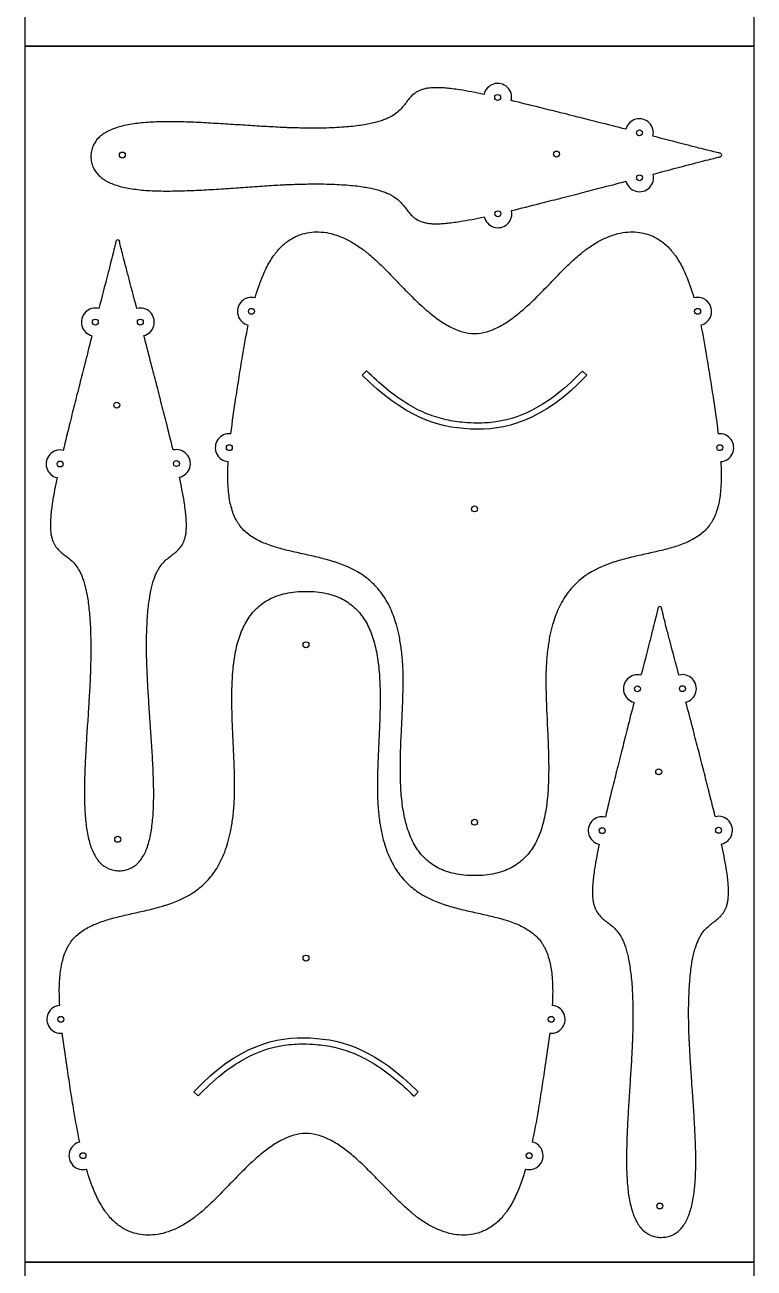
# Model space of a CAD drawing. Header units: inches. Extents: x 132 to 1257, y -131 to 658.
# Drawn here: x 342.8 to 402.8, y 357.7 to 459.9 of the extents above; entities that cross this region are included whole.
import ezdxf

# ---------------------------------------------------------------- set-up
doc = ezdxf.new("R2010")
doc.units = ezdxf.units.IN
doc.header["$MEASUREMENT"] = 0
doc.layers.add('Default', color=7, linetype='Continuous', true_color=0x000000)

msp = doc.modelspace()

# ---------------------------------------------------------------- linework, layer by layer
for p, q in [((370.89, 431.45), (370.53, 431.09)), ((388.65, 431.44), (389.02, 431.09)), ((357.03, 371.82), (356.67, 372.17)), ((374.8, 371.81), (375.15, 372.17))]:
    msp.add_line(p, q)
for centre in [(381.68, 453.95), (393.34, 451.04), (350.8, 449.21), (386.52, 449.29), (393.35, 447.34), (381.7, 444.38), (348.58, 435.47), (352.28, 435.47), (361.42, 436.35), (398.13, 436.35), (350.34, 428.64), (359.6, 425.14), (399.95, 425.14), (345.68, 423.8), (355.25, 423.83), (379.78, 420.1), (365.91, 408.93), (393.18, 405.31), (396.88, 405.32), (394.93, 398.48), (379.78, 394.33), (390.28, 393.64), (399.85, 393.67), (350.42, 392.93), (365.91, 383.16), (345.74, 378.12), (386.08, 378.12), (347.56, 366.91), (384.27, 366.91), (395.02, 362.77)]:
    msp.add_circle(centre, 0.243)
for centre, radius, start, end in [((381.68, 453.95), 1.15, 346.9141, 167.47), ((393.34, 451.04), 1.15, 345.5036, 165.5971), ((399.95, 449.21), 0.159, 302.3785, 58.9551), ((393.35, 447.34), 1.15, 194.69, 14.7833), ((381.7, 444.38), 1.15, 192.8184, 13.373), ((350.42, 442.08), 0.159, 32.3785, 148.9551), ((361.42, 436.35), 1.15, 75.1026, 257.1169), ((398.13, 436.35), 1.15, 282.8831, 104.8954), ((348.58, 435.47), 1.15, 75.5036, 255.5971), ((352.28, 435.47), 1.15, 284.69, 104.7833), ((359.6, 425.14), 1.15, 83.7838, 265.5067), ((399.95, 425.14), 1.15, 274.4924, 96.2162), ((345.68, 423.8), 1.15, 76.9141, 257.47), ((355.25, 423.83), 1.15, 282.8184, 103.373), ((395.02, 411.92), 0.159, 32.3785, 148.9551), ((393.18, 405.31), 1.15, 75.5036, 255.5971), ((396.88, 405.32), 1.15, 284.69, 104.7833), ((390.28, 393.64), 1.15, 76.9141, 257.47), ((399.85, 393.67), 1.15, 282.8184, 103.373), ((345.74, 378.12), 1.15, 94.4924, 276.2162), ((386.08, 378.12), 1.15, 263.7838, 85.5067), ((347.56, 366.91), 1.15, 102.8831, 284.8954), ((384.27, 366.91), 1.15, 255.1026, 77.1169)]:
    msp.add_arc(centre, radius, start, end)
for points, knots in [([(380.56, 454.2), (379.88, 454.33), (379.21, 454.47), (378.34, 454.6), (378.14, 454.63), (377.76, 454.68), (377.58, 454.7), (377.24, 454.73), (377.07, 454.74), (376.76, 454.75), (376.61, 454.75), (376.34, 454.74), (376.21, 454.73), (375.97, 454.71), (375.86, 454.69), (375.65, 454.65), (375.55, 454.62), (375.29, 454.54), (375.13, 454.47), (374.85, 454.29), (374.74, 454.2), (374.52, 454), (374.43, 453.89), (374.25, 453.66), (374.16, 453.54), (373.98, 453.31), (373.89, 453.19), (373.68, 452.96), (373.56, 452.84), (373.3, 452.62), (373.15, 452.51), (372.89, 452.36), (372.8, 452.32), (372.6, 452.22), (372.49, 452.17), (372.26, 452.08), (372.14, 452.04), (371.87, 451.95), (371.73, 451.91), (371.43, 451.84), (371.26, 451.8), (370.92, 451.73), (370.74, 451.7), (370.35, 451.64), (370.14, 451.61), (369.7, 451.56), (369.47, 451.54), (368.98, 451.5), (368.72, 451.48), (368.17, 451.45), (367.88, 451.44), (367.23, 451.42), (366.87, 451.42), (366.1, 451.42), (365.7, 451.42), (365.08, 451.44), (364.86, 451.44), (364.58, 451.45), (364.53, 451.45), (364.41, 451.46), (364.35, 451.46), (364.18, 451.47), (364.06, 451.47), (363.71, 451.49), (363.47, 451.5), (362.98, 451.53), (362.73, 451.54), (361.96, 451.59), (361.44, 451.62), (360.38, 451.69), (359.85, 451.72), (358.77, 451.79), (358.23, 451.82), (357.15, 451.88), (356.61, 451.91), (355.56, 451.94), (355.04, 451.95), (354.28, 451.94), (354.03, 451.94), (353.54, 451.93), (353.31, 451.92), (352.84, 451.89), (352.61, 451.87), (352.17, 451.83), (351.95, 451.8), (351.53, 451.74), (351.33, 451.7), (350.94, 451.62), (350.75, 451.58), (350.39, 451.48), (350.22, 451.42), (349.89, 451.3), (349.74, 451.23), (349.45, 451.08), (349.32, 451), (349.07, 450.83), (348.96, 450.73), (348.65, 450.43), (348.49, 450.2), (348.33, 449.81), (348.29, 449.67), (348.23, 449.38), (348.22, 449.23), (348.22, 449.08), (348.22, 448.93), (348.23, 448.78), (348.29, 448.49), (348.33, 448.35), (348.5, 447.96), (348.66, 447.73), (348.96, 447.43), (349.08, 447.34), (349.33, 447.16), (349.46, 447.08), (349.75, 446.94), (349.9, 446.87), (350.23, 446.75), (350.4, 446.69), (350.76, 446.59), (350.95, 446.55), (351.34, 446.47), (351.54, 446.44), (351.96, 446.38), (352.18, 446.35), (352.63, 446.31), (352.85, 446.29), (353.32, 446.27), (353.56, 446.26), (354.05, 446.25), (354.3, 446.25), (355.06, 446.25), (355.58, 446.26), (356.63, 446.3), (357.17, 446.32), (358.24, 446.38), (358.79, 446.42), (359.86, 446.49), (360.4, 446.53), (361.46, 446.6), (361.97, 446.64), (362.74, 446.69), (362.99, 446.71), (363.48, 446.73), (363.72, 446.75), (364.08, 446.77), (364.2, 446.77), (364.37, 446.78), (364.43, 446.78), (364.54, 446.79), (364.6, 446.79), (364.87, 446.8), (365.09, 446.81), (365.71, 446.82), (366.12, 446.83), (366.89, 446.83), (367.25, 446.83), (367.9, 446.82), (368.19, 446.81), (368.73, 446.78), (368.99, 446.76), (369.48, 446.73), (369.72, 446.7), (370.15, 446.66), (370.36, 446.63), (370.75, 446.57), (370.93, 446.54), (371.28, 446.47), (371.44, 446.44), (371.74, 446.36), (371.89, 446.32), (372.15, 446.24), (372.28, 446.2), (372.51, 446.11), (372.62, 446.06), (372.82, 445.97), (372.91, 445.92), (373.16, 445.77), (373.31, 445.67), (373.58, 445.44), (373.7, 445.33), (373.91, 445.09), (374, 444.98), (374.18, 444.74), (374.27, 444.63), (374.45, 444.4), (374.55, 444.3), (374.76, 444.09), (374.88, 444), (375.16, 443.83), (375.32, 443.76), (375.58, 443.68), (375.67, 443.65), (375.88, 443.61), (376, 443.59), (376.24, 443.56), (376.36, 443.56), (376.64, 443.55), (376.79, 443.55), (377.1, 443.57), (377.26, 443.58), (377.61, 443.61), (377.79, 443.63), (378.17, 443.68), (378.36, 443.71), (379.24, 443.85), (379.91, 443.98), (380.58, 444.12)], [24.857342, 24.857342, 24.857342, 24.857342, 29.158688, 29.158688, 30.41225, 30.41225, 31.561069, 31.561069, 32.595924, 32.595924, 33.516778, 33.516778, 34.323307, 34.323307, 35.032923, 35.032923, 35.663766, 35.663766, 36.755061, 36.755061, 37.714443, 37.714443, 38.624588, 38.624588, 39.527778, 39.527778, 40.483933, 40.483933, 41.512699, 41.512699, 42.68076, 42.68076, 43.345317, 43.345317, 44.083156, 44.083156, 44.908191, 44.908191, 45.834319, 45.834319, 46.875239, 46.875239, 48.044389, 48.044389, 49.354943, 49.354943, 50.819838, 50.819838, 52.451833, 52.451833, 54.263559, 54.263559, 56.543259, 56.543259, 59.086711, 59.086711, 60.462921, 60.462921, 60.818246, 60.818246, 61.178095, 61.178095, 61.910814, 61.910814, 63.424249, 63.424249, 64.993802, 64.993802, 68.263312, 68.263312, 71.642871, 71.642871, 75.055692, 75.055692, 78.413172, 78.413172, 81.652586, 81.652586, 83.211303, 83.211303, 84.714298, 84.714298, 86.153912, 86.153912, 87.523384, 87.523384, 88.814374, 88.814374, 90.025513, 90.025513, 91.155448, 91.155448, 92.206305, 92.206305, 93.185012, 93.185012, 94.104797, 94.104797, 95.870553, 95.870553, 96.762228, 96.762228, 97.712362, 97.712362, 97.712362, 98.73164, 98.73164, 99.688202, 99.688202, 101.582487, 101.582487, 102.569253, 102.569253, 103.619253, 103.619253, 104.746674, 104.746674, 105.958947, 105.958947, 107.258348, 107.258348, 108.64342, 108.64342, 110.11269, 110.11269, 111.65721, 111.65721, 113.269718, 113.269718, 114.941997, 114.941997, 118.41737, 118.41737, 122.019323, 122.019323, 125.680548, 125.680548, 129.30596, 129.30596, 132.813158, 132.813158, 134.496745, 134.496745, 136.120082, 136.120082, 136.905986, 136.905986, 137.291949, 137.291949, 137.673057, 137.673057, 139.149113, 139.149113, 141.877046, 141.877046, 144.322033, 144.322033, 146.264394, 146.264394, 148.014088, 148.014088, 149.584656, 149.584656, 150.989771, 150.989771, 152.243305, 152.243305, 153.359377, 153.359377, 154.352394, 154.352394, 155.237043, 155.237043, 156.028217, 156.028217, 156.740833, 156.740833, 157.993411, 157.993411, 159.096651, 159.096651, 160.122032, 160.122032, 161.090602, 161.090602, 162.066623, 162.066623, 163.095376, 163.095376, 164.265458, 164.265458, 164.941779, 164.941779, 165.702513, 165.702513, 166.567103, 166.567103, 167.55423, 167.55423, 168.663593, 168.663593, 169.89517, 169.89517, 171.239074, 171.239074, 175.858108, 175.858108, 175.858108, 175.858108]), ([(392.23, 451.33), (391.52, 451.51), (390.81, 451.69), (389.55, 452.01), (389, 452.15), (388.05, 452.39), (387.18, 452.61), (386.23, 452.84), (385.68, 452.98), (384.35, 453.31), (383.58, 453.5), (382.8, 453.69)], [274.267235, 274.267235, 274.267235, 274.267235, 278.858713, 278.858713, 282.431728, 282.431728, 285.036059, 285.036059, 288.610762, 288.610762, 293.630795, 293.630795, 293.630795, 293.630795]), ([(400.04, 449.34), (400.01, 449.35), (399.92, 449.37), (399.87, 449.38), (399.74, 449.41), (399.67, 449.43), (399.4, 449.49), (399.21, 449.54), (398.75, 449.65), (398.48, 449.72), (397.88, 449.87), (397.55, 449.96), (396.29, 450.28), (395.37, 450.52), (394.45, 450.76)], [256.81519, 256.81519, 256.81519, 256.81519, 257.518589, 257.864776, 257.864776, 258.325382, 258.325382, 259.591051, 259.591051, 261.316806, 261.316806, 263.481115, 263.481115, 269.45013, 269.45013, 269.45013, 269.45013]), ([(394.46, 447.64), (395.38, 447.88), (396.3, 448.12), (397.55, 448.45), (397.88, 448.53), (398.48, 448.69), (398.75, 448.76), (399.21, 448.87), (399.4, 448.92), (399.67, 448.99), (399.74, 449.01), (399.87, 449.04), (399.92, 449.05), (399.97, 449.06)], [206.927277, 206.927277, 206.927277, 206.927277, 213.320682, 213.320682, 215.643483, 215.643483, 217.496177, 217.496177, 218.855505, 218.855505, 219.350477, 219.350477, 219.722747, 219.722747, 219.722747, 219.722747]), ([(382.82, 444.64), (383.6, 444.83), (384.37, 445.03), (385.69, 445.36), (386.24, 445.5), (387.19, 445.75), (388.07, 445.97), (389.01, 446.21), (389.56, 446.36), (390.82, 446.68), (391.53, 446.86), (392.24, 447.05)], [181.029402, 181.029402, 181.029402, 181.029402, 186.404148, 186.404148, 190.237803, 190.237803, 192.992025, 192.992025, 196.82422, 196.82422, 201.76036, 201.76036, 201.76036, 201.76036]), ([(361.72, 437.46), (361.91, 438.1), (362.12, 438.72), (362.46, 439.51), (362.55, 439.71), (362.73, 440.08), (362.83, 440.26), (363.03, 440.6), (363.13, 440.76), (363.3, 440.99), (363.35, 441.07), (363.44, 441.18), (363.47, 441.21), (363.53, 441.28), (363.55, 441.32), (363.7, 441.49), (363.82, 441.61), (364.19, 441.96), (364.45, 442.16), (365.02, 442.49), (365.31, 442.62), (366.12, 442.87), (366.64, 442.92), (367.45, 442.85), (367.72, 442.81), (368.28, 442.67), (368.56, 442.57), (369.13, 442.34), (369.42, 442.19), (369.99, 441.86), (370.28, 441.67), (370.63, 441.41), (370.71, 441.36), (370.81, 441.27), (370.85, 441.24), (370.92, 441.18), (370.96, 441.16), (371.14, 441), (371.29, 440.88), (371.58, 440.62), (371.72, 440.49), (372.01, 440.21), (372.16, 440.07), (372.6, 439.63), (372.9, 439.33), (373.49, 438.72), (373.78, 438.41), (374.38, 437.8), (374.69, 437.49), (375.3, 436.91), (375.61, 436.63), (376.23, 436.1), (376.54, 435.85), (377.18, 435.41), (377.5, 435.21), (378.14, 434.89), (378.46, 434.76), (379.12, 434.58), (379.44, 434.53), (380.11, 434.53), (380.43, 434.58), (381.09, 434.76), (381.41, 434.89), (382.05, 435.21), (382.37, 435.41), (383, 435.85), (383.32, 436.1), (383.94, 436.63), (384.25, 436.91), (384.86, 437.49), (385.16, 437.8), (385.76, 438.41), (386.06, 438.72), (386.65, 439.33), (386.95, 439.63), (387.39, 440.07), (387.53, 440.21), (387.82, 440.49), (387.97, 440.62), (388.26, 440.88), (388.41, 441), (388.59, 441.15), (388.63, 441.18), (388.7, 441.24), (388.73, 441.27), (388.84, 441.35), (388.91, 441.41), (389.27, 441.67), (389.56, 441.86), (390.13, 442.19), (390.42, 442.33), (390.99, 442.57), (391.27, 442.67), (391.83, 442.81), (392.1, 442.85), (392.9, 442.92), (393.43, 442.87), (394.24, 442.62), (394.53, 442.5), (395.09, 442.17), (395.36, 441.96), (395.73, 441.62), (395.85, 441.49), (395.99, 441.32), (396.02, 441.29), (396.08, 441.22), (396.11, 441.18), (396.19, 441.07), (396.25, 441), (396.41, 440.76), (396.52, 440.6), (396.72, 440.26), (396.82, 440.08), (397, 439.71), (397.09, 439.52), (397.43, 438.72), (397.64, 438.1), (397.83, 437.46)], [195.225961, 195.225961, 195.225961, 195.225961, 198.45186, 198.45186, 199.501694, 199.501694, 200.501773, 200.501773, 201.451212, 201.451212, 201.909082, 201.909082, 202.133851, 202.133851, 202.356021, 202.356021, 203.220879, 203.220879, 204.861406, 204.861406, 206.432272, 206.432272, 209.033486, 209.033486, 210.40788, 210.40788, 211.873517, 211.873517, 213.452669, 213.452669, 215.162851, 215.162851, 215.612916, 215.612916, 215.841362, 215.841362, 216.072118, 216.072118, 217.017786, 217.017786, 217.996346, 217.996346, 219.003373, 219.003373, 221.070869, 221.070869, 223.194958, 223.194958, 225.309078, 225.309078, 227.368774, 227.368774, 229.332615, 229.332615, 231.172169, 231.172169, 232.884642, 232.884642, 234.510237, 234.510237, 236.135311, 236.135311, 237.847192, 237.847192, 239.686068, 239.686068, 241.649171, 241.649171, 243.708114, 243.708114, 245.821516, 245.821516, 247.944976, 247.944976, 250.011991, 250.011991, 251.018833, 251.018833, 251.997252, 251.997252, 252.942822, 252.942822, 253.173559, 253.173559, 253.401989, 253.401989, 253.852024, 253.852024, 255.562118, 255.562118, 257.141211, 257.141211, 258.606786, 258.606786, 259.981075, 259.981075, 262.581718, 262.581718, 264.152615, 264.152615, 265.792936, 265.792936, 266.657613, 266.657613, 266.87973, 266.87973, 267.104444, 267.104444, 267.562199, 267.562199, 268.511395, 268.511395, 269.511227, 269.511227, 270.560825, 270.560825, 273.794095, 273.794095, 273.794095, 273.794095]), ([(350.29, 442.16), (350.28, 442.13), (350.26, 442.05), (350.25, 441.99), (350.22, 441.87), (350.2, 441.8), (350.14, 441.53), (350.09, 441.33), (349.97, 440.87), (349.91, 440.6), (349.75, 440), (349.67, 439.67), (349.35, 438.42), (349.11, 437.5), (348.87, 436.58)], [256.81519, 256.81519, 256.81519, 256.81519, 257.518589, 257.864776, 257.864776, 258.325382, 258.325382, 259.591051, 259.591051, 261.316806, 261.316806, 263.481115, 263.481115, 269.45013, 269.45013, 269.45013, 269.45013]), ([(351.99, 436.59), (351.75, 437.5), (351.51, 438.42), (351.18, 439.67), (351.09, 440), (350.94, 440.6), (350.87, 440.87), (350.75, 441.33), (350.7, 441.53), (350.64, 441.79), (350.62, 441.87), (350.59, 441.99), (350.58, 442.04), (350.56, 442.1)], [206.927277, 206.927277, 206.927277, 206.927277, 213.320682, 213.320682, 215.643483, 215.643483, 217.496177, 217.496177, 218.855505, 218.855505, 219.350477, 219.350477, 219.722747, 219.722747, 219.722747, 219.722747]), ([(359.73, 426.28), (359.85, 427.25), (360, 428.27), (360.19, 429.55), (360.24, 429.83), (360.32, 430.4), (360.37, 430.68), (360.5, 431.53), (360.59, 432.09), (360.83, 433.52), (360.98, 434.38), (361.16, 435.23)], [176.525319, 176.525319, 176.525319, 176.525319, 181.504471, 181.504471, 182.918239, 182.918239, 184.3319, 184.3319, 187.138074, 187.138074, 191.454008, 191.454008, 191.454008, 191.454008]), ([(398.39, 435.23), (398.57, 434.39), (398.72, 433.52), (398.96, 432.1), (399.05, 431.53), (399.18, 430.69), (399.23, 430.41), (399.31, 429.84), (399.36, 429.56), (399.55, 428.27), (399.7, 427.26), (399.82, 426.28)], [3.971599, 3.971599, 3.971599, 3.971599, 8.279163, 8.279163, 11.085528, 11.085528, 12.49933, 12.49933, 13.913271, 13.913271, 18.900227, 18.900227, 18.900227, 18.900227]), ([(348.3, 434.35), (348.12, 433.64), (347.94, 432.94), (347.62, 431.68), (347.48, 431.13), (347.24, 430.17), (347.02, 429.31), (346.78, 428.36), (346.64, 427.8), (346.31, 426.48), (346.12, 425.7), (345.94, 424.92)], [274.267235, 274.267235, 274.267235, 274.267235, 278.858713, 278.858713, 282.431728, 282.431728, 285.036059, 285.036059, 288.610762, 288.610762, 293.630795, 293.630795, 293.630795, 293.630795]), ([(354.98, 424.95), (354.79, 425.72), (354.6, 426.49), (354.26, 427.82), (354.12, 428.37), (353.88, 429.32), (353.66, 430.19), (353.41, 431.14), (353.27, 431.69), (352.95, 432.95), (352.76, 433.65), (352.58, 434.36)], [181.029402, 181.029402, 181.029402, 181.029402, 186.404148, 186.404148, 190.237803, 190.237803, 192.992025, 192.992025, 196.82422, 196.82422, 201.76036, 201.76036, 201.76036, 201.76036]), ([(388.65, 431.44), (388.03, 430.8), (386.84, 429.69), (384.53, 428.09), (382.21, 427.25), (380.15, 427.14), (378.78, 427.2), (377.41, 427.4), (375.85, 427.88), (373.53, 429.06), (371.95, 430.42), (370.89, 431.45)], [0, 0, 0, 0, 1.051159, 1.918551, 3.309378, 3.926598, 4.331135, 4.934054, 5.560341, 6.2507, 8.000106, 8.000106, 8.000106, 8.000106]), ([(400.04, 423.99), (400.07, 423.38), (400.08, 422.78), (400.05, 421.96), (400.03, 421.74), (399.99, 421.3), (399.96, 421.08), (399.89, 420.67), (399.85, 420.46), (399.75, 420.08), (399.69, 419.89), (399.55, 419.54), (399.48, 419.37), (399.35, 419.13), (399.31, 419.05), (399.21, 418.9), (399.16, 418.83), (399.01, 418.62), (398.9, 418.49), (398.53, 418.12), (398.25, 417.91), (397.65, 417.54), (397.32, 417.38), (396.63, 417.1), (396.25, 416.99), (395.5, 416.77), (395.1, 416.67), (394.3, 416.49), (393.89, 416.4), (393.08, 416.22), (392.67, 416.13), (392.06, 415.97), (391.86, 415.91), (391.56, 415.82), (391.46, 415.79), (391.26, 415.73), (391.16, 415.7), (390.29, 415.4), (389.55, 415.06), (388.54, 414.35), (388.22, 414.08), (387.63, 413.45), (387.36, 413.1), (387, 412.52), (386.88, 412.3), (386.66, 411.86), (386.56, 411.62), (386.37, 411.12), (386.28, 410.85), (386.12, 410.3), (386.04, 410), (385.91, 409.34), (385.85, 408.97), (385.75, 408.18), (385.71, 407.77), (385.67, 407.13), (385.66, 406.91), (385.65, 406.63), (385.65, 406.57), (385.65, 406.46), (385.65, 406.4), (385.65, 406.22), (385.64, 406.1), (385.64, 405.74), (385.65, 405.49), (385.66, 404.99), (385.66, 404.74), (385.68, 404.22), (385.69, 403.96), (385.71, 403.43), (385.73, 403.17), (385.76, 402.35), (385.79, 401.8), (385.84, 400.71), (385.86, 400.15), (385.88, 399.06), (385.88, 398.51), (385.85, 397.44), (385.83, 396.9), (385.73, 395.88), (385.66, 395.38), (385.47, 394.43), (385.35, 393.97), (385.04, 393.11), (384.86, 392.71), (384.41, 391.97), (384.15, 391.64), (383.52, 391.04), (383.17, 390.79), (382.58, 390.48), (382.37, 390.39), (381.92, 390.23), (381.68, 390.16), (381.18, 390.05), (380.91, 390.01), (380.36, 389.95), (380.07, 389.94), (379.78, 389.94), (379.48, 389.94), (379.19, 389.95), (378.64, 390.01), (378.37, 390.05), (377.87, 390.16), (377.63, 390.23), (377.18, 390.39), (376.97, 390.48), (376.38, 390.79), (376.03, 391.04), (375.4, 391.64), (375.14, 391.97), (374.69, 392.71), (374.51, 393.12), (374.2, 393.97), (374.08, 394.43), (373.89, 395.38), (373.82, 395.88), (373.72, 396.91), (373.7, 397.44), (373.67, 398.51), (373.67, 399.06), (373.69, 400.15), (373.71, 400.71), (373.76, 401.81), (373.79, 402.35), (373.82, 403.17), (373.84, 403.44), (373.86, 403.97), (373.87, 404.23), (373.89, 404.74), (373.89, 405), (373.9, 405.5), (373.91, 405.74), (373.91, 406.11), (373.9, 406.22), (373.9, 406.4), (373.9, 406.46), (373.9, 406.58), (373.9, 406.63), (373.89, 406.91), (373.88, 407.14), (373.84, 407.77), (373.8, 408.19), (373.7, 408.97), (373.64, 409.34), (373.51, 410), (373.43, 410.3), (373.27, 410.86), (373.18, 411.12), (372.99, 411.62), (372.89, 411.86), (372.67, 412.31), (372.55, 412.52), (372.19, 413.1), (371.92, 413.45), (371.33, 414.08), (371.01, 414.35), (370, 415.06), (369.26, 415.4), (368.39, 415.7), (368.29, 415.73), (368.09, 415.79), (368, 415.82), (367.7, 415.91), (367.49, 415.97), (366.88, 416.13), (366.48, 416.22), (365.66, 416.4), (365.25, 416.49), (364.45, 416.67), (364.05, 416.77), (363.3, 416.98), (362.93, 417.1), (362.23, 417.38), (361.9, 417.54), (361.3, 417.91), (361.02, 418.12), (360.66, 418.49), (360.54, 418.62), (360.39, 418.83), (360.34, 418.9), (360.25, 419.05), (360.2, 419.13), (360.07, 419.37), (360, 419.54), (359.86, 419.89), (359.81, 420.08), (359.7, 420.46), (359.66, 420.66), (359.59, 421.08), (359.56, 421.3), (359.52, 421.74), (359.5, 421.96), (359.47, 422.78), (359.48, 423.38), (359.51, 423.99)], [22.654299, 22.654299, 22.654299, 22.654299, 25.624027, 25.624027, 26.717217, 26.717217, 27.790757, 27.790757, 28.804588, 28.804588, 29.761763, 29.761763, 30.669158, 30.669158, 31.107817, 31.107817, 31.538749, 31.538749, 32.388353, 32.388353, 34.101678, 34.101678, 35.893377, 35.893377, 37.794652, 37.794652, 39.791087, 39.791087, 41.84629, 41.84629, 43.930282, 43.930282, 44.966261, 44.966261, 45.481062, 45.481062, 45.993384, 45.993384, 50.036979, 50.036979, 52.08727, 52.08727, 54.281599, 54.281599, 55.467806, 55.467806, 56.737891, 56.737891, 58.108935, 58.108935, 59.597778, 59.597778, 61.44257, 61.44257, 63.48157, 63.48157, 64.581653, 64.581653, 64.865377, 64.865377, 65.152636, 65.152636, 65.737396, 65.737396, 66.944936, 66.944936, 68.197135, 68.197135, 69.48663, 69.48663, 70.805834, 70.805834, 73.502462, 73.502462, 76.217794, 76.217794, 78.89772, 78.89772, 81.488987, 81.488987, 83.94866, 83.94866, 86.254293, 86.254293, 88.418413, 88.418413, 90.505477, 90.505477, 92.638756, 92.638756, 93.769087, 93.769087, 94.976591, 94.976591, 96.283992, 96.283992, 97.712362, 97.712362, 97.712362, 99.140946, 99.140946, 100.448528, 100.448528, 101.656188, 101.656188, 102.786663, 102.786663, 104.920237, 104.920237, 107.007648, 107.007648, 109.172192, 109.172192, 111.478317, 111.478317, 113.938523, 113.938523, 116.530327, 116.530327, 119.210757, 119.210757, 121.92653, 121.92653, 124.623497, 124.623497, 125.942823, 125.942823, 127.232405, 127.232405, 128.484651, 128.484651, 129.692198, 129.692198, 130.276945, 130.276945, 130.564194, 130.564194, 130.847906, 130.847906, 131.947934, 131.947934, 133.98681, 133.98681, 135.831468, 135.831468, 137.319679, 137.319679, 138.690181, 138.690181, 139.959805, 139.959805, 141.145621, 141.145621, 143.339332, 143.339332, 145.389148, 145.389148, 149.431898, 149.431898, 149.944115, 149.944115, 150.45881, 150.45881, 151.494574, 151.494574, 153.578136, 153.578136, 155.632949, 155.632949, 157.629028, 157.629028, 159.530007, 159.530007, 161.321451, 161.321451, 163.034475, 163.034475, 163.883876, 163.883876, 164.314682, 164.314682, 164.753197, 164.753197, 165.660264, 165.660264, 166.617058, 166.617058, 167.630468, 167.630468, 168.703558, 168.703558, 169.796393, 169.796393, 172.770935, 172.770935, 172.770935, 172.770935]), ([(345.43, 422.68), (345.29, 422.01), (345.16, 421.34), (345.02, 420.46), (345, 420.27), (344.95, 419.89), (344.93, 419.71), (344.9, 419.36), (344.89, 419.19), (344.88, 418.88), (344.88, 418.74), (344.88, 418.46), (344.89, 418.33), (344.92, 418.09), (344.94, 417.98), (344.98, 417.77), (345.01, 417.68), (345.09, 417.41), (345.16, 417.26), (345.33, 416.98), (345.43, 416.86), (345.63, 416.65), (345.74, 416.55), (345.96, 416.37), (346.08, 416.28), (346.32, 416.1), (346.43, 416.01), (346.67, 415.8), (346.78, 415.69), (347.01, 415.42), (347.11, 415.27), (347.26, 415.02), (347.31, 414.93), (347.41, 414.72), (347.45, 414.62), (347.54, 414.39), (347.59, 414.26), (347.67, 414), (347.71, 413.85), (347.79, 413.55), (347.83, 413.39), (347.89, 413.04), (347.93, 412.86), (347.99, 412.47), (348.01, 412.26), (348.06, 411.83), (348.09, 411.59), (348.13, 411.1), (348.15, 410.84), (348.17, 410.3), (348.19, 410.01), (348.2, 409.36), (348.21, 409), (348.21, 408.23), (348.2, 407.82), (348.19, 407.2), (348.18, 406.98), (348.17, 406.71), (348.17, 406.65), (348.17, 406.54), (348.17, 406.48), (348.16, 406.31), (348.15, 406.19), (348.14, 405.83), (348.13, 405.59), (348.1, 405.1), (348.08, 404.85), (348.04, 404.08), (348.01, 403.56), (347.94, 402.51), (347.9, 401.97), (347.83, 400.89), (347.8, 400.35), (347.75, 399.28), (347.72, 398.74), (347.69, 397.69), (347.68, 397.17), (347.68, 396.4), (347.69, 396.16), (347.7, 395.67), (347.71, 395.43), (347.74, 394.96), (347.76, 394.73), (347.8, 394.29), (347.83, 394.07), (347.89, 393.65), (347.92, 393.45), (348, 393.06), (348.05, 392.87), (348.15, 392.51), (348.2, 392.34), (348.33, 392.02), (348.4, 391.86), (348.55, 391.58), (348.63, 391.44), (348.8, 391.19), (348.89, 391.08), (349.2, 390.78), (349.42, 390.62), (349.82, 390.45), (349.95, 390.41), (350.24, 390.36), (350.39, 390.34), (350.55, 390.34), (350.7, 390.35), (350.85, 390.36), (351.14, 390.42), (351.28, 390.46), (351.67, 390.62), (351.9, 390.78), (352.2, 391.09), (352.29, 391.2), (352.46, 391.45), (352.54, 391.59), (352.69, 391.87), (352.76, 392.03), (352.88, 392.35), (352.93, 392.53), (353.03, 392.89), (353.08, 393.07), (353.16, 393.46), (353.19, 393.67), (353.25, 394.09), (353.27, 394.3), (353.32, 394.75), (353.33, 394.98), (353.36, 395.45), (353.37, 395.68), (353.38, 396.17), (353.38, 396.42), (353.38, 397.18), (353.37, 397.7), (353.33, 398.75), (353.3, 399.29), (353.24, 400.37), (353.21, 400.91), (353.13, 401.99), (353.1, 402.52), (353.02, 403.58), (352.99, 404.1), (352.94, 404.87), (352.92, 405.12), (352.89, 405.61), (352.88, 405.85), (352.86, 406.2), (352.86, 406.32), (352.85, 406.49), (352.85, 406.55), (352.84, 406.66), (352.84, 406.72), (352.83, 407), (352.82, 407.21), (352.8, 407.84), (352.79, 408.24), (352.79, 409.01), (352.79, 409.37), (352.81, 410.02), (352.82, 410.31), (352.85, 410.86), (352.86, 411.12), (352.9, 411.61), (352.92, 411.84), (352.97, 412.28), (353, 412.48), (353.06, 412.87), (353.09, 413.06), (353.15, 413.4), (353.19, 413.56), (353.26, 413.87), (353.3, 414.01), (353.39, 414.28), (353.43, 414.4), (353.52, 414.63), (353.56, 414.74), (353.66, 414.94), (353.71, 415.04), (353.86, 415.29), (353.96, 415.44), (354.18, 415.71), (354.3, 415.82), (354.53, 416.03), (354.65, 416.12), (354.88, 416.3), (355, 416.39), (355.22, 416.58), (355.33, 416.67), (355.54, 416.89), (355.63, 417), (355.8, 417.28), (355.87, 417.44), (355.95, 417.7), (355.98, 417.8), (356.02, 418.01), (356.04, 418.12), (356.06, 418.36), (356.07, 418.49), (356.08, 418.76), (356.07, 418.91), (356.06, 419.22), (356.05, 419.39), (356.02, 419.73), (356, 419.91), (355.95, 420.29), (355.92, 420.49), (355.78, 421.36), (355.64, 422.03), (355.5, 422.71)], [24.857342, 24.857342, 24.857342, 24.857342, 29.158688, 29.158688, 30.41225, 30.41225, 31.561069, 31.561069, 32.595924, 32.595924, 33.516778, 33.516778, 34.323307, 34.323307, 35.032923, 35.032923, 35.663766, 35.663766, 36.755061, 36.755061, 37.714443, 37.714443, 38.624588, 38.624588, 39.527778, 39.527778, 40.483933, 40.483933, 41.512699, 41.512699, 42.68076, 42.68076, 43.345317, 43.345317, 44.083156, 44.083156, 44.908191, 44.908191, 45.834319, 45.834319, 46.875239, 46.875239, 48.044389, 48.044389, 49.354943, 49.354943, 50.819838, 50.819838, 52.451833, 52.451833, 54.263559, 54.263559, 56.543259, 56.543259, 59.086711, 59.086711, 60.462921, 60.462921, 60.818246, 60.818246, 61.178095, 61.178095, 61.910814, 61.910814, 63.424249, 63.424249, 64.993802, 64.993802, 68.263312, 68.263312, 71.642871, 71.642871, 75.055692, 75.055692, 78.413172, 78.413172, 81.652586, 81.652586, 83.211303, 83.211303, 84.714298, 84.714298, 86.153912, 86.153912, 87.523384, 87.523384, 88.814374, 88.814374, 90.025513, 90.025513, 91.155448, 91.155448, 92.206305, 92.206305, 93.185012, 93.185012, 94.104797, 94.104797, 95.870553, 95.870553, 96.762228, 96.762228, 97.712362, 97.712362, 97.712362, 98.73164, 98.73164, 99.688202, 99.688202, 101.582487, 101.582487, 102.569253, 102.569253, 103.619253, 103.619253, 104.746674, 104.746674, 105.958947, 105.958947, 107.258348, 107.258348, 108.64342, 108.64342, 110.11269, 110.11269, 111.65721, 111.65721, 113.269718, 113.269718, 114.941997, 114.941997, 118.41737, 118.41737, 122.019323, 122.019323, 125.680548, 125.680548, 129.30596, 129.30596, 132.813158, 132.813158, 134.496745, 134.496745, 136.120082, 136.120082, 136.905986, 136.905986, 137.291949, 137.291949, 137.673057, 137.673057, 139.149113, 139.149113, 141.877046, 141.877046, 144.322033, 144.322033, 146.264394, 146.264394, 148.014088, 148.014088, 149.584656, 149.584656, 150.989771, 150.989771, 152.243305, 152.243305, 153.359377, 153.359377, 154.352394, 154.352394, 155.237043, 155.237043, 156.028217, 156.028217, 156.740833, 156.740833, 157.993411, 157.993411, 159.096651, 159.096651, 160.122032, 160.122032, 161.090602, 161.090602, 162.066623, 162.066623, 163.095376, 163.095376, 164.265458, 164.265458, 164.941779, 164.941779, 165.702513, 165.702513, 166.567103, 166.567103, 167.55423, 167.55423, 168.663593, 168.663593, 169.89517, 169.89517, 171.239074, 171.239074, 175.858108, 175.858108, 175.858108, 175.858108]), ([(345.65, 379.27), (345.62, 379.88), (345.6, 380.48), (345.64, 381.3), (345.65, 381.52), (345.7, 381.96), (345.72, 382.18), (345.8, 382.59), (345.84, 382.8), (345.94, 383.18), (346, 383.37), (346.13, 383.72), (346.21, 383.89), (346.34, 384.13), (346.38, 384.21), (346.47, 384.36), (346.52, 384.43), (346.68, 384.64), (346.79, 384.77), (347.16, 385.14), (347.43, 385.35), (348.04, 385.72), (348.37, 385.88), (349.06, 386.15), (349.43, 386.27), (350.19, 386.49), (350.59, 386.59), (351.38, 386.77), (351.79, 386.86), (352.61, 387.04), (353.02, 387.13), (353.63, 387.29), (353.83, 387.35), (354.13, 387.44), (354.23, 387.47), (354.43, 387.53), (354.53, 387.56), (355.4, 387.86), (356.14, 388.2), (357.15, 388.91), (357.46, 389.18), (358.06, 389.81), (358.33, 390.16), (358.69, 390.74), (358.8, 390.96), (359.02, 391.4), (359.13, 391.64), (359.32, 392.14), (359.41, 392.41), (359.57, 392.96), (359.64, 393.26), (359.78, 393.92), (359.84, 394.29), (359.94, 395.08), (359.98, 395.49), (360.02, 396.12), (360.02, 396.35), (360.03, 396.63), (360.03, 396.69), (360.04, 396.8), (360.04, 396.86), (360.04, 397.04), (360.04, 397.16), (360.04, 397.52), (360.04, 397.77), (360.03, 398.27), (360.02, 398.52), (360, 399.04), (359.99, 399.3), (359.97, 399.83), (359.96, 400.09), (359.92, 400.91), (359.89, 401.46), (359.85, 402.55), (359.83, 403.11), (359.81, 404.2), (359.81, 404.75), (359.83, 405.82), (359.86, 406.36), (359.96, 407.38), (360.02, 407.88), (360.21, 408.83), (360.33, 409.29), (360.64, 410.14), (360.83, 410.55), (361.28, 411.29), (361.54, 411.62), (362.16, 412.22), (362.51, 412.47), (363.11, 412.78), (363.32, 412.87), (363.77, 413.03), (364, 413.1), (364.51, 413.21), (364.77, 413.25), (365.33, 413.31), (365.62, 413.32), (365.91, 413.32), (366.2, 413.32), (366.49, 413.31), (367.05, 413.25), (367.31, 413.21), (367.82, 413.1), (368.05, 413.03), (368.5, 412.87), (368.72, 412.78), (369.31, 412.47), (369.66, 412.22), (370.28, 411.62), (370.54, 411.29), (371, 410.55), (371.18, 410.14), (371.49, 409.29), (371.61, 408.83), (371.8, 407.88), (371.87, 407.38), (371.96, 406.35), (371.99, 405.82), (372.02, 404.75), (372.01, 404.2), (371.99, 403.11), (371.97, 402.55), (371.93, 401.45), (371.9, 400.91), (371.86, 400.09), (371.85, 399.82), (371.83, 399.29), (371.82, 399.03), (371.8, 398.52), (371.79, 398.26), (371.78, 397.76), (371.78, 397.52), (371.78, 397.15), (371.78, 397.03), (371.78, 396.86), (371.78, 396.8), (371.79, 396.68), (371.79, 396.63), (371.8, 396.35), (371.81, 396.12), (371.84, 395.49), (371.88, 395.07), (371.98, 394.29), (372.04, 393.92), (372.18, 393.26), (372.25, 392.96), (372.41, 392.4), (372.5, 392.14), (372.69, 391.64), (372.8, 391.4), (373.02, 390.95), (373.13, 390.74), (373.5, 390.16), (373.76, 389.81), (374.36, 389.18), (374.67, 388.91), (375.69, 388.2), (376.43, 387.86), (377.3, 387.56), (377.39, 387.53), (377.59, 387.47), (377.69, 387.44), (377.99, 387.35), (378.19, 387.29), (378.8, 387.13), (379.21, 387.04), (380.03, 386.86), (380.44, 386.77), (381.23, 386.59), (381.63, 386.49), (382.39, 386.27), (382.76, 386.16), (383.45, 385.88), (383.78, 385.72), (384.39, 385.35), (384.66, 385.14), (385.03, 384.77), (385.14, 384.64), (385.3, 384.43), (385.35, 384.36), (385.44, 384.21), (385.48, 384.13), (385.61, 383.89), (385.69, 383.72), (385.82, 383.37), (385.88, 383.18), (385.98, 382.8), (386.02, 382.6), (386.1, 382.18), (386.12, 381.96), (386.17, 381.52), (386.18, 381.3), (386.22, 380.48), (386.2, 379.88), (386.17, 379.27)], [22.654299, 22.654299, 22.654299, 22.654299, 25.624027, 25.624027, 26.717217, 26.717217, 27.790757, 27.790757, 28.804588, 28.804588, 29.761763, 29.761763, 30.669158, 30.669158, 31.107817, 31.107817, 31.538749, 31.538749, 32.388353, 32.388353, 34.101678, 34.101678, 35.893377, 35.893377, 37.794652, 37.794652, 39.791087, 39.791087, 41.84629, 41.84629, 43.930282, 43.930282, 44.966261, 44.966261, 45.481062, 45.481062, 45.993384, 45.993384, 50.036979, 50.036979, 52.08727, 52.08727, 54.281599, 54.281599, 55.467806, 55.467806, 56.737891, 56.737891, 58.108935, 58.108935, 59.597778, 59.597778, 61.44257, 61.44257, 63.48157, 63.48157, 64.581653, 64.581653, 64.865377, 64.865377, 65.152636, 65.152636, 65.737396, 65.737396, 66.944936, 66.944936, 68.197135, 68.197135, 69.48663, 69.48663, 70.805834, 70.805834, 73.502462, 73.502462, 76.217794, 76.217794, 78.89772, 78.89772, 81.488987, 81.488987, 83.94866, 83.94866, 86.254293, 86.254293, 88.418413, 88.418413, 90.505477, 90.505477, 92.638756, 92.638756, 93.769087, 93.769087, 94.976591, 94.976591, 96.283992, 96.283992, 97.712362, 97.712362, 97.712362, 99.140946, 99.140946, 100.448528, 100.448528, 101.656188, 101.656188, 102.786663, 102.786663, 104.920237, 104.920237, 107.007648, 107.007648, 109.172192, 109.172192, 111.478317, 111.478317, 113.938523, 113.938523, 116.530327, 116.530327, 119.210757, 119.210757, 121.92653, 121.92653, 124.623497, 124.623497, 125.942823, 125.942823, 127.232405, 127.232405, 128.484651, 128.484651, 129.692198, 129.692198, 130.276945, 130.276945, 130.564194, 130.564194, 130.847906, 130.847906, 131.947934, 131.947934, 133.98681, 133.98681, 135.831468, 135.831468, 137.319679, 137.319679, 138.690181, 138.690181, 139.959805, 139.959805, 141.145621, 141.145621, 143.339332, 143.339332, 145.389148, 145.389148, 149.431898, 149.431898, 149.944115, 149.944115, 150.45881, 150.45881, 151.494574, 151.494574, 153.578136, 153.578136, 155.632949, 155.632949, 157.629028, 157.629028, 159.530007, 159.530007, 161.321451, 161.321451, 163.034475, 163.034475, 163.883876, 163.883876, 164.314682, 164.314682, 164.753197, 164.753197, 165.660264, 165.660264, 166.617058, 166.617058, 167.630468, 167.630468, 168.703558, 168.703558, 169.796393, 169.796393, 172.770935, 172.770935, 172.770935, 172.770935]), ([(394.88, 412), (394.88, 411.97), (394.86, 411.89), (394.84, 411.83), (394.81, 411.71), (394.8, 411.64), (394.73, 411.37), (394.69, 411.17), (394.57, 410.71), (394.5, 410.44), (394.35, 409.84), (394.27, 409.51), (393.95, 408.26), (393.71, 407.34), (393.47, 406.42)], [256.81519, 256.81519, 256.81519, 256.81519, 257.518589, 257.864776, 257.864776, 258.325382, 258.325382, 259.591051, 259.591051, 261.316806, 261.316806, 263.481115, 263.481115, 269.45013, 269.45013, 269.45013, 269.45013]), ([(396.59, 406.43), (396.35, 407.34), (396.1, 408.26), (395.78, 409.51), (395.69, 409.84), (395.53, 410.44), (395.47, 410.71), (395.35, 411.17), (395.3, 411.37), (395.24, 411.63), (395.22, 411.71), (395.19, 411.83), (395.18, 411.89), (395.16, 411.94)], [206.927277, 206.927277, 206.927277, 206.927277, 213.320682, 213.320682, 215.643483, 215.643483, 217.496177, 217.496177, 218.855505, 218.855505, 219.350477, 219.350477, 219.722747, 219.722747, 219.722747, 219.722747]), ([(392.9, 404.19), (392.71, 403.48), (392.53, 402.78), (392.21, 401.52), (392.08, 400.97), (391.84, 400.01), (391.62, 399.15), (391.38, 398.2), (391.24, 397.64), (390.91, 396.32), (390.72, 395.54), (390.54, 394.76)], [274.267235, 274.267235, 274.267235, 274.267235, 278.858713, 278.858713, 282.431728, 282.431728, 285.036059, 285.036059, 288.610762, 288.610762, 293.630795, 293.630795, 293.630795, 293.630795]), ([(399.58, 394.79), (399.39, 395.56), (399.2, 396.33), (398.86, 397.66), (398.72, 398.21), (398.48, 399.16), (398.25, 400.03), (398.01, 400.98), (397.87, 401.53), (397.54, 402.79), (397.36, 403.49), (397.17, 404.2)], [181.029402, 181.029402, 181.029402, 181.029402, 186.404148, 186.404148, 190.237803, 190.237803, 192.992025, 192.992025, 196.82422, 196.82422, 201.76036, 201.76036, 201.76036, 201.76036]), ([(390.03, 392.52), (389.89, 391.85), (389.76, 391.18), (389.62, 390.3), (389.59, 390.11), (389.55, 389.73), (389.53, 389.55), (389.5, 389.2), (389.49, 389.03), (389.47, 388.72), (389.47, 388.58), (389.48, 388.3), (389.49, 388.17), (389.52, 387.93), (389.53, 387.82), (389.58, 387.61), (389.6, 387.52), (389.69, 387.26), (389.76, 387.1), (389.93, 386.82), (390.02, 386.7), (390.23, 386.49), (390.34, 386.39), (390.56, 386.21), (390.68, 386.12), (390.92, 385.94), (391.03, 385.85), (391.27, 385.64), (391.38, 385.53), (391.61, 385.26), (391.71, 385.11), (391.86, 384.86), (391.91, 384.77), (392.01, 384.56), (392.05, 384.46), (392.14, 384.23), (392.19, 384.1), (392.27, 383.84), (392.31, 383.69), (392.39, 383.39), (392.42, 383.23), (392.49, 382.88), (392.52, 382.7), (392.58, 382.31), (392.61, 382.1), (392.66, 381.67), (392.69, 381.43), (392.73, 380.94), (392.74, 380.68), (392.77, 380.14), (392.78, 379.85), (392.8, 379.2), (392.81, 378.84), (392.81, 378.07), (392.8, 377.66), (392.79, 377.04), (392.78, 376.82), (392.77, 376.55), (392.77, 376.49), (392.77, 376.38), (392.76, 376.32), (392.76, 376.15), (392.75, 376.03), (392.74, 375.67), (392.72, 375.43), (392.7, 374.94), (392.68, 374.69), (392.64, 373.92), (392.6, 373.4), (392.54, 372.35), (392.5, 371.81), (392.43, 370.73), (392.4, 370.19), (392.34, 369.12), (392.32, 368.58), (392.29, 367.53), (392.28, 367.01), (392.28, 366.24), (392.28, 366), (392.3, 365.51), (392.31, 365.27), (392.34, 364.8), (392.35, 364.57), (392.4, 364.13), (392.42, 363.91), (392.48, 363.49), (392.52, 363.29), (392.6, 362.9), (392.65, 362.71), (392.75, 362.35), (392.8, 362.18), (392.93, 361.86), (392.99, 361.7), (393.14, 361.42), (393.22, 361.28), (393.4, 361.03), (393.49, 360.92), (393.79, 360.62), (394.02, 360.46), (394.41, 360.29), (394.55, 360.25), (394.84, 360.2), (394.99, 360.18), (395.14, 360.19), (395.3, 360.19), (395.45, 360.2), (395.74, 360.26), (395.87, 360.3), (396.27, 360.46), (396.49, 360.62), (396.8, 360.93), (396.89, 361.04), (397.06, 361.29), (397.14, 361.43), (397.29, 361.71), (397.35, 361.87), (397.48, 362.19), (397.53, 362.37), (397.63, 362.73), (397.68, 362.91), (397.75, 363.31), (397.79, 363.51), (397.85, 363.93), (397.87, 364.14), (397.91, 364.59), (397.93, 364.82), (397.96, 365.29), (397.96, 365.52), (397.98, 366.01), (397.98, 366.26), (397.98, 367.02), (397.97, 367.54), (397.93, 368.59), (397.9, 369.13), (397.84, 370.21), (397.8, 370.75), (397.73, 371.83), (397.69, 372.36), (397.62, 373.42), (397.58, 373.94), (397.53, 374.71), (397.52, 374.96), (397.49, 375.45), (397.48, 375.69), (397.46, 376.04), (397.45, 376.16), (397.45, 376.33), (397.44, 376.39), (397.44, 376.5), (397.44, 376.56), (397.42, 376.84), (397.42, 377.06), (397.4, 377.68), (397.39, 378.08), (397.39, 378.85), (397.39, 379.21), (397.41, 379.86), (397.42, 380.15), (397.44, 380.7), (397.46, 380.96), (397.5, 381.45), (397.52, 381.68), (397.57, 382.12), (397.59, 382.33), (397.65, 382.72), (397.68, 382.9), (397.75, 383.24), (397.79, 383.41), (397.86, 383.71), (397.9, 383.85), (397.98, 384.12), (398.03, 384.24), (398.12, 384.47), (398.16, 384.58), (398.26, 384.78), (398.31, 384.88), (398.45, 385.13), (398.56, 385.28), (398.78, 385.55), (398.89, 385.66), (399.13, 385.87), (399.25, 385.96), (399.48, 386.14), (399.6, 386.23), (399.82, 386.42), (399.93, 386.51), (400.13, 386.73), (400.23, 386.85), (400.4, 387.12), (400.47, 387.28), (400.55, 387.54), (400.57, 387.64), (400.62, 387.85), (400.63, 387.96), (400.66, 388.2), (400.67, 388.33), (400.67, 388.6), (400.67, 388.75), (400.66, 389.06), (400.65, 389.23), (400.62, 389.57), (400.6, 389.75), (400.55, 390.13), (400.52, 390.33), (400.38, 391.2), (400.24, 391.87), (400.1, 392.55)], [24.857342, 24.857342, 24.857342, 24.857342, 29.158688, 29.158688, 30.41225, 30.41225, 31.561069, 31.561069, 32.595924, 32.595924, 33.516778, 33.516778, 34.323307, 34.323307, 35.032923, 35.032923, 35.663766, 35.663766, 36.755061, 36.755061, 37.714443, 37.714443, 38.624588, 38.624588, 39.527778, 39.527778, 40.483933, 40.483933, 41.512699, 41.512699, 42.68076, 42.68076, 43.345317, 43.345317, 44.083156, 44.083156, 44.908191, 44.908191, 45.834319, 45.834319, 46.875239, 46.875239, 48.044389, 48.044389, 49.354943, 49.354943, 50.819838, 50.819838, 52.451833, 52.451833, 54.263559, 54.263559, 56.543259, 56.543259, 59.086711, 59.086711, 60.462921, 60.462921, 60.818246, 60.818246, 61.178095, 61.178095, 61.910814, 61.910814, 63.424249, 63.424249, 64.993802, 64.993802, 68.263312, 68.263312, 71.642871, 71.642871, 75.055692, 75.055692, 78.413172, 78.413172, 81.652586, 81.652586, 83.211303, 83.211303, 84.714298, 84.714298, 86.153912, 86.153912, 87.523384, 87.523384, 88.814374, 88.814374, 90.025513, 90.025513, 91.155448, 91.155448, 92.206305, 92.206305, 93.185012, 93.185012, 94.104797, 94.104797, 95.870553, 95.870553, 96.762228, 96.762228, 97.712362, 97.712362, 97.712362, 98.73164, 98.73164, 99.688202, 99.688202, 101.582487, 101.582487, 102.569253, 102.569253, 103.619253, 103.619253, 104.746674, 104.746674, 105.958947, 105.958947, 107.258348, 107.258348, 108.64342, 108.64342, 110.11269, 110.11269, 111.65721, 111.65721, 113.269718, 113.269718, 114.941997, 114.941997, 118.41737, 118.41737, 122.019323, 122.019323, 125.680548, 125.680548, 129.30596, 129.30596, 132.813158, 132.813158, 134.496745, 134.496745, 136.120082, 136.120082, 136.905986, 136.905986, 137.291949, 137.291949, 137.673057, 137.673057, 139.149113, 139.149113, 141.877046, 141.877046, 144.322033, 144.322033, 146.264394, 146.264394, 148.014088, 148.014088, 149.584656, 149.584656, 150.989771, 150.989771, 152.243305, 152.243305, 153.359377, 153.359377, 154.352394, 154.352394, 155.237043, 155.237043, 156.028217, 156.028217, 156.740833, 156.740833, 157.993411, 157.993411, 159.096651, 159.096651, 160.122032, 160.122032, 161.090602, 161.090602, 162.066623, 162.066623, 163.095376, 163.095376, 164.265458, 164.265458, 164.941779, 164.941779, 165.702513, 165.702513, 166.567103, 166.567103, 167.55423, 167.55423, 168.663593, 168.663593, 169.89517, 169.89517, 171.239074, 171.239074, 175.858108, 175.858108, 175.858108, 175.858108]), ([(347.3, 368.03), (347.12, 368.87), (346.96, 369.74), (346.72, 371.16), (346.63, 371.73), (346.5, 372.57), (346.46, 372.85), (346.37, 373.42), (346.33, 373.7), (346.13, 374.99), (345.98, 376), (345.86, 376.98)], [3.971599, 3.971599, 3.971599, 3.971599, 8.279163, 8.279163, 11.085528, 11.085528, 12.49933, 12.49933, 13.913271, 13.913271, 18.900227, 18.900227, 18.900227, 18.900227]), ([(385.96, 376.98), (385.84, 376.01), (385.69, 374.99), (385.49, 373.71), (385.45, 373.43), (385.36, 372.86), (385.32, 372.58), (385.19, 371.73), (385.1, 371.17), (384.86, 369.74), (384.7, 368.88), (384.52, 368.03)], [176.525319, 176.525319, 176.525319, 176.525319, 181.504471, 181.504471, 182.918239, 182.918239, 184.3319, 184.3319, 187.138074, 187.138074, 191.454008, 191.454008, 191.454008, 191.454008]), ([(357.03, 371.82), (357.65, 372.46), (358.84, 373.57), (361.15, 375.17), (363.48, 376.01), (365.53, 376.12), (366.9, 376.06), (368.28, 375.86), (369.83, 375.38), (372.16, 374.19), (373.74, 372.84), (374.8, 371.81)], [0, 0, 0, 0, 1.051159, 1.918551, 3.309378, 3.926598, 4.331135, 4.934054, 5.560341, 6.2507, 8.000106, 8.000106, 8.000106, 8.000106]), ([(383.97, 365.8), (383.78, 365.16), (383.57, 364.54), (383.23, 363.75), (383.14, 363.55), (382.95, 363.18), (382.86, 363), (382.66, 362.66), (382.55, 362.5), (382.39, 362.27), (382.33, 362.19), (382.25, 362.08), (382.22, 362.05), (382.16, 361.98), (382.13, 361.94), (381.99, 361.77), (381.87, 361.65), (381.5, 361.3), (381.23, 361.1), (380.67, 360.77), (380.38, 360.64), (379.57, 360.39), (379.04, 360.34), (378.24, 360.41), (377.97, 360.45), (377.41, 360.59), (377.13, 360.69), (376.56, 360.92), (376.27, 361.07), (375.69, 361.4), (375.4, 361.59), (375.05, 361.85), (374.98, 361.9), (374.87, 361.99), (374.84, 362.02), (374.76, 362.07), (374.73, 362.1), (374.54, 362.25), (374.4, 362.38), (374.11, 362.64), (373.96, 362.77), (373.67, 363.05), (373.53, 363.19), (373.08, 363.63), (372.79, 363.93), (372.2, 364.54), (371.9, 364.85), (371.3, 365.46), (371, 365.77), (370.39, 366.35), (370.08, 366.63), (369.46, 367.16), (369.14, 367.41), (368.51, 367.85), (368.19, 368.05), (367.55, 368.37), (367.22, 368.5), (366.57, 368.68), (366.24, 368.73), (365.58, 368.73), (365.25, 368.68), (364.6, 368.5), (364.27, 368.37), (363.63, 368.05), (363.31, 367.85), (362.68, 367.41), (362.36, 367.16), (361.74, 366.63), (361.43, 366.35), (360.82, 365.77), (360.52, 365.46), (359.92, 364.85), (359.62, 364.54), (359.03, 363.93), (358.74, 363.63), (358.3, 363.19), (358.15, 363.05), (357.86, 362.77), (357.72, 362.64), (357.43, 362.38), (357.28, 362.26), (357.1, 362.11), (357.06, 362.08), (356.99, 362.02), (356.95, 361.99), (356.84, 361.91), (356.77, 361.85), (356.42, 361.59), (356.13, 361.4), (355.55, 361.07), (355.27, 360.92), (354.7, 360.69), (354.42, 360.59), (353.86, 360.45), (353.58, 360.41), (352.78, 360.34), (352.26, 360.39), (351.45, 360.64), (351.16, 360.76), (350.59, 361.09), (350.33, 361.3), (349.96, 361.64), (349.84, 361.77), (349.69, 361.94), (349.66, 361.97), (349.61, 362.04), (349.58, 362.08), (349.49, 362.19), (349.44, 362.26), (349.27, 362.49), (349.17, 362.66), (348.97, 363), (348.87, 363.18), (348.68, 363.55), (348.6, 363.74), (348.25, 364.54), (348.04, 365.16), (347.85, 365.8)], [195.225961, 195.225961, 195.225961, 195.225961, 198.45186, 198.45186, 199.501694, 199.501694, 200.501773, 200.501773, 201.451212, 201.451212, 201.909082, 201.909082, 202.133851, 202.133851, 202.356021, 202.356021, 203.220879, 203.220879, 204.861406, 204.861406, 206.432272, 206.432272, 209.033486, 209.033486, 210.40788, 210.40788, 211.873517, 211.873517, 213.452669, 213.452669, 215.162851, 215.162851, 215.612916, 215.612916, 215.841362, 215.841362, 216.072118, 216.072118, 217.017786, 217.017786, 217.996346, 217.996346, 219.003373, 219.003373, 221.070869, 221.070869, 223.194958, 223.194958, 225.309078, 225.309078, 227.368774, 227.368774, 229.332615, 229.332615, 231.172169, 231.172169, 232.884642, 232.884642, 234.510237, 234.510237, 236.135311, 236.135311, 237.847192, 237.847192, 239.686068, 239.686068, 241.649171, 241.649171, 243.708114, 243.708114, 245.821516, 245.821516, 247.944976, 247.944976, 250.011991, 250.011991, 251.018833, 251.018833, 251.997252, 251.997252, 252.942822, 252.942822, 253.173559, 253.173559, 253.401989, 253.401989, 253.852024, 253.852024, 255.562118, 255.562118, 257.141211, 257.141211, 258.606786, 258.606786, 259.981075, 259.981075, 262.581718, 262.581718, 264.152615, 264.152615, 265.792936, 265.792936, 266.657613, 266.657613, 266.87973, 266.87973, 267.104444, 267.104444, 267.562199, 267.562199, 268.511395, 268.511395, 269.511227, 269.511227, 270.560825, 270.560825, 273.794095, 273.794095, 273.794095, 273.794095])]:
    msp.add_open_spline(points, degree=3, knots=knots)
for points, degree in [([(399.97, 449.06), (400, 449.07), (400.04, 449.08)], 2), ([(350.56, 442.1), (350.56, 442.13), (350.55, 442.16)], 2), ([(389.02, 431.09), (385.31, 427.24), (379.25, 425.85), (373.95, 427.74), (370.53, 431.09)], 3), ([(395.16, 411.94), (395.15, 411.97), (395.15, 412)], 2), ([(356.67, 372.17), (360.37, 376.02), (366.44, 377.41), (371.74, 375.52), (375.15, 372.17)], 3)]:
    msp.add_open_spline(points, degree=degree)
at = {"layer": 'Default'}
for points in [[(342.78, 458.16), (402.78, 458.16), (402.78, 558.16), (342.78, 558.16)], [(342.78, 458.16), (402.78, 458.16), (402.78, 558.16), (342.78, 558.16)], [(342.78, 358.16), (402.78, 358.16), (402.78, 458.16), (342.78, 458.16)], [(342.78, 258.16), (402.78, 258.16), (402.78, 358.16), (342.78, 358.16)]]:
    msp.add_lwpolyline(points, close=True, dxfattribs=at)

doc.saveas('drawing.dxf')
